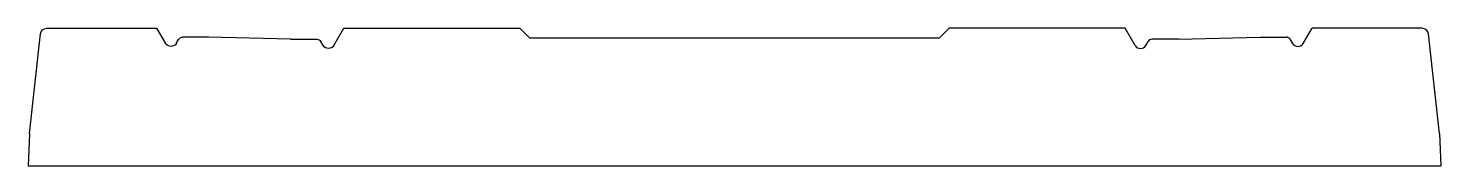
# Model space of a CAD drawing. Header units: metres. Extents: x -1.1 to 1.1, y 0 to 0.21.
import ezdxf

# ---------------------------------------------------------------- set-up
doc = ezdxf.new("R2010")
doc.units = ezdxf.units.M
doc.header["$MEASUREMENT"] = 0

msp = doc.modelspace()

# ---------------------------------------------------------------- linework, layer by layer
for p, q in [((-1.0973, 0.05), (-1.0803, 0.2049)), ((-1.0703, 0.2138), (-0.8989, 0.2138)), ((-0.8853, 0.1902), (-0.8989, 0.2138)), ((-0.818, 0.2), (-0.8591, 0.2)), ((-0.691, 0.1968), (-0.818, 0.2)), ((-0.6237, 0.187), (-0.6083, 0.2138)), ((-0.6083, 0.2138), (-0.334, 0.2138)), ((-0.334, 0.2138), (-0.319, 0.1988)), ((-0.319, 0.1988), (0.319, 0.1988)), ((0.334, 0.2138), (0.319, 0.1988)), ((0.6083, 0.2138), (0.334, 0.2138)), ((0.6237, 0.187), (0.6083, 0.2138)), ((0.691, 0.1968), (0.818, 0.2)), ((0.818, 0.2), (0.8591, 0.2)), ((0.8853, 0.1902), (0.8989, 0.2138)), ((1.0703, 0.2138), (0.8989, 0.2138)), ((1.0973, 0.05), (1.0803, 0.2049)), ((-0.8688, 0.1902), (-0.8652, 0.1965)), ((-0.691, 0.1968), (-0.6499, 0.1968)), ((-0.6402, 0.187), (-0.6438, 0.1933)), ((0.6402, 0.187), (0.6438, 0.1933)), ((0.691, 0.1968), (0.6499, 0.1968)), ((0.8688, 0.1902), (0.8652, 0.1965)), ((-1.0973, 0.05), (-1.0993, 0)), ((1.0973, 0.05), (1.0993, 0)), ((-1.0993, 0), (1.0993, 0))]:
    msp.add_line(p, q)
at = {"extrusion": (0, 0, -1)}
for centre, radius, start, end in [((1.0703, 0.2038), 0.01, 6.2623, 90), ((0.8591, 0.193), 0.007, 30, 90), ((0.877, 0.195), 0.0095, 210, 330), ((0.6499, 0.1898), 0.007, 90, 150), ((0.632, 0.1918), 0.0095, 210, 330)]:
    msp.add_arc(centre, radius, start, end, dxfattribs=at)
for centre, radius, start, end in [((0.8591, 0.193), 0.007, 30, 90), ((1.0703, 0.2038), 0.01, 6.2623, 90), ((0.632, 0.1918), 0.0095, 210, 330), ((0.6499, 0.1898), 0.007, 90, 150), ((0.877, 0.195), 0.0095, 210, 330)]:
    msp.add_arc(centre, radius, start, end)

doc.saveas('drawing.dxf')
